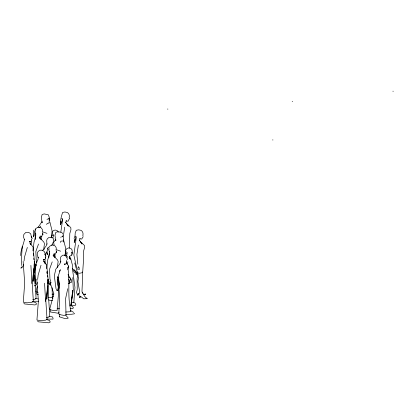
<?xml version="1.0" encoding="UTF-8"?>
<svg xmlns="http://www.w3.org/2000/svg" width="414" height="414" viewBox="0 0 414 414"><rect width="100%" height="100%" fill="white"/><g stroke="black" fill="none" stroke-linecap="round" stroke-linejoin="round"><path stroke-width="0.62" d="M70.98 305.667L72.714 290.385L70.98 305.667L69.883 305.76M31.811 240.524L31.604 241.393L29.58 241.76L29.829 241.491M33.622 273.695L33.125 281.313L34.414 261.627L33.037 246.987L30.077 243.442L29.844 241.6M47.3 291.539L46.803 299.156L48.091 279.476L46.715 264.831L43.755 261.291L43.522 259.443M46.922 244.234L46.699 240.425L47.263 238.837L48.966 237.393L50.223 237.315L51.688 237.817M60.599 262.078L60.377 258.269L60.946 256.68L62.643 255.236L63.901 255.159L65.365 255.661L67.068 257.762L67.254 259.723M66.783 261.736L65.914 264.065L64.719 264.158L64.998 263.863L64.631 264.479L64.905 263.992M69.485 248.115L69.79 233.558L70.949 229.713L70.804 227.633L66.39 223.441L68.331 226.147L65.702 222.334M36.649 291.88L36.51 294.095L38.321 294.582M50.327 309.724L50.187 311.939L58.095 313.212L59.088 312.492M31.697 240.348L31.723 239.98M45.38 258.191L45.4 257.824M33.746 271.791L33.953 268.614M34.165 265.441L34.414 261.627L34.729 272.371M47.382 290.266L47.636 286.457M47.801 283.921L48.091 279.476L48.645 298.427L49.752 316.058L48.743 317.176L46.409 317.414M59.399 283.233L59 289.158L59.637 298.887L58.757 314.009L61.024 314.894L63.942 315.375L66.017 314.997L65.609 298.561L67.741 288.739M51.465 237.574L52.071 230.784L49.882 221.997M65.143 255.417L65.748 248.628L63.559 239.841M74.411 313.217L74.354 313.817L71.477 314.262L65.852 314.34M57.727 278.26L57.913 276.438M34.171 231.007L33.751 231.245L33.384 234.086L33.684 236.834L33.865 235.121M47.543 252.97L47.362 254.682L47.061 251.929L47.434 249.088L47.848 248.85M24.059 260.908L24.452 257.28L27.334 247.422M37.669 279.357L38.129 275.124L41.012 265.265M61.722 218.432L62.323 218.861L62.079 220.998L60.547 224.569C60.18 220.408 61.344 216.372 62.597 212.449L64.92 211.989L67.296 212.486C69.06 213.417 69.775 215.689 69.159 217.521L69.448 218.401M65.779 315.287L68.253 318.087L66.856 318.537L64.491 318.444L59.456 316.824L59.771 314.071M75.4 236.275L76 236.704L75.757 238.842L74.225 242.413L74.629 239.064M62.566 234.008L62.038 232.678L60.817 232.197L62.374 221.179L62.323 218.861M60.951 221.221L60.547 224.569L61.153 222.106M32.929 250.848L34.041 241.988L35.583 237.408L35.656 233.631L35.842 234.205L35.195 232.357M46.606 268.696L47.719 259.837L49.261 255.252L49.333 251.474L49.52 252.054L48.676 249.378M78.463 277.784L77.925 281.639L79.623 291.622L78.815 294.773L79.84 297.682L80.746 296.424M34.202 267.941L32.116 282.265L33.348 301.113L32.24 302.256L27.003 302.825L23.262 302.168L24.705 283.135L23.137 261.369M47.879 285.784L45.794 300.109L47.025 318.956L45.918 320.105L40.681 320.669L36.939 320.017L38.383 300.978L36.815 279.212M35.288 229.506L35.335 231.54M70.991 305.025L73.299 289.816L72.807 277.628M58.576 288.868L58.679 288.206M53.178 235.281L53.24 234.888L53.753 235.157M64.724 227.188L63.233 236.632L63.751 242.123M66.861 253.125L66.923 252.731L67.43 253.001M78.401 245.031L76.911 254.475L77.827 264.236M69.604 218.768L68.983 219.27L68.15 221.195L66.023 220.941M35.257 229.894L35.433 228.802L38.207 227.063L40.976 227.653L42.368 229.454L42.637 231.198M66.111 251.096L64.744 255.366M20.7 255.609C20.586 249.797 23.572 244.684 24.488 239.261L24.535 239.804L23.52 237.118L23.841 234.417L25.818 232.414L28.571 232.316L30.657 233.724L31.412 236.761L32.287 238.376L31.702 238.831L31.65 239.825M31.024 244.596L31.485 242.174L29.86 241.564M44.588 263.045L45.162 260.023L43.537 259.407M39.625 238.516L40.101 236.052L41.814 236.347L42.342 234.867M53.302 256.359L53.784 253.901L55.497 254.191L56.019 252.716M23.36 265.778L23.603 264.546M37.037 283.626L37.281 282.389M77.858 274.937L77.123 278.348L77.232 289.526L76.476 292.45L77.589 295.141L79.038 293.221M74.225 242.413L74.83 239.949M33.684 236.834L34.424 233.915L34.393 231.312M37.405 286.162L35.946 291.658L38.036 292.279M45.183 254.258L45.964 256.225L45.38 256.68L45.333 257.668M52.847 237.895L53.365 235.996M66.525 255.738L67.042 253.839M35.837 235.338L35.128 237.791L35.195 239.608M49.52 253.187L48.805 255.635L48.873 257.451M67.741 269.55L68.75 266.14L66.566 263.144M79.84 297.682L80.332 296.155L83.819 298.815L87.147 298.649L84.813 296.61L81.972 291.435L82.557 278.079L82.407 271.962M45.333 255.966L46.673 251.888L45.685 253.446M65.635 222.779L66.369 220.621M79.312 240.622L80.047 238.469M77.589 295.141L78.132 293.542M67.125 264.116L67.948 261.772M38.533 244.027L35.837 251.489L36.292 261.358L36.83 262.492M52.211 261.871L49.52 269.333L49.97 279.202L50.777 280.904M74.065 238.428L75.058 235.716L75.213 233.01L76.274 230.298L78.603 229.832L80.973 230.329C82.738 231.266 83.452 233.532 82.836 235.364L83.126 236.244M47.036 243.768L46.27 245.776L42.683 250.522M60.905 261.11L59.947 263.625L55.786 269.229L54.301 275.833L56.04 288.718M51.067 237.522L52.169 234.904L52.495 231.752L53.215 230.722L55.119 230.013L57.349 230.707L58.353 232.083M49.214 221.278L48.987 223.115L47.227 223.363L46.622 224.569M59.456 316.824L59.668 316.363M63 235.82L62.478 236.901L62.835 235.97M60.299 242.413L60.905 241.207L62.669 240.964M67.834 267.77L68.75 266.14L67.886 267.894C70.095 282.063 67.208 296.496 70.872 310.5L70.696 311.68L65.686 312.042M39.703 227.747L40.655 226.07M53.696 245.031L54.337 243.918M23.122 265.985L21.761 267.925M36.799 283.833L35.438 285.774M59.362 271.294L60.351 269.731L57.862 277.302L57.831 284.785L58.602 287.125M53.334 242.252L53.385 239.913M38 227.612L42.068 221.469L42.15 222.789L41.296 217.422L42.161 214.504L44.236 213.909L48.36 214.835L49.292 217.469L48.8 219.058L49.157 218.121L49.307 220.057L49.085 219.389L49.752 220.155L49.639 220.693L49.095 220.75M51.678 245.455L55.745 239.313L55.828 240.637L54.974 235.266L55.838 232.347L57.913 231.752L60.817 232.197M33.555 230.831L34.093 230.044M47.232 248.674L47.77 247.893L48.966 247.349L49.012 249.388M66.178 249.595L66.892 248.571L68.796 247.857L71.027 248.55L72.036 249.927L72.253 251.707L71.876 252.933L71.974 252.167L72.372 253.591L72.3 253.922L71.534 254.005L72.02 253.787L71.71 255.629L70.013 255.883L69.262 257.41L70.318 259.293L69.06 257.296M66.716 261.907L66.442 262.29L66.882 262.222M20.964 267.993L21.875 266.807M34.641 285.836L35.252 285.044M52.666 235.613L53.24 234.888M66.343 253.456L66.923 252.731M53.246 239.468L53.918 238.63M66.923 257.311L67.596 256.473M66.473 262.88L66.732 262.569L66.318 263.014M43.506 259.335L43.258 259.604L45.281 259.236L45.286 257.441M46.979 219.41L47.858 219.001M60.656 237.253L61.536 236.844M20.959 268.091L21.259 267.884M34.636 285.939L34.936 285.727M49.111 246.646L51.885 244.907L54.653 245.502L56.045 247.303L56.314 249.042M42.331 234.531L42.854 234.319L42.425 232.616M56.009 252.38L56.532 252.162L56.107 250.46M83.24 294.794L85.569 294.276L85.351 293.868M65.8 255.438L66.856 255.21M59.481 308.451L57.127 308.761M83.1 237.031L82.66 237.113L81.827 239.044L79.7 238.785M32.732 299.57L35.061 299.332L36.075 298.215L35.283 285.619M52.009 294.194L53.887 294.059M75.322 272.138L75.964 272.096L76.906 272.779L77.832 274.378M79.136 267.625L78.831 267.237M71.032 302.753L72.781 302.706L73.858 301.946L74.96 287.476L72.771 271.098L72.409 265.012L70.618 258.253L69.35 256.235M69.65 282.317L71.394 282.286M52.174 296.491L53.427 296.476M32.535 301.294L38.714 301.247M46.829 319.132L53.008 319.085L53.054 318.169L52.454 316.901L48.821 316.224M77.832 269.188L79.286 269.235M68.828 280.961L69.314 280.977M68.212 283.564L69.438 283.611M52.583 300.667L50.808 300.6L48.573 299.876M70.897 305.201L75.307 305.408L75.86 304.476L74.944 302.944L73.283 302.313M392.87 91.204L393.3 91.23M292.196 101.487L292.631 101.513M167.489 109.063L167.918 109.089M272.557 139.932L272.986 139.958M84.29 294.194L85.569 294.276M76.357 274.456L77.765 274.565M70.116 308.502L72.559 308.751L73.428 307.84L72.538 306.443L70.452 305.408M48.51 297.242L50.265 297.531L52.34 297.154L52.102 287.668M35.143 298.38L38.171 298.944M74.717 262.968L77.454 272.867L79.478 273.287L82.65 272.593L83.514 260.194L83.468 251.407L84.627 247.556L84.482 245.481L80.068 241.29L82.008 243.991L79.379 240.177M85.983 298.323L87.147 298.649M32.095 301.521L35.811 302.629L36.567 304.14L34.988 304.952L24.617 303.974L23.872 303.146M46.394 319.551L49.489 320.472L50.244 321.983L48.666 322.796L38.295 321.818L37.55 320.99M42.212 231.695L46.953 233.356M55.89 249.538L60.63 251.2M56.573 290.126L57.665 290.69M70.416 310.567L73.754 312.384M70.628 278.374L68.869 276.976L70.478 278.317M49.411 284.263L50.384 285.07M78.282 266.58L79.4 269.09M75.964 272.096L74.049 269.892L76.906 272.624M39.387 237.455L43.786 242.019L44.484 243.66L43.884 247.882L44.055 249.663M53.064 255.298L57.468 259.863L58.162 261.508L57.562 265.726L57.737 267.506M31.122 236.679L31.738 237.326L31.278 236.285M44.8 254.522L45.416 255.169L44.955 254.129M75.343 273.1L73.133 270.647M72.321 268.458L73.946 270.249M74.049 269.892L75.658 271.719M52.102 297.443L52.925 298.375M76.254 272.81L76.699 273.318M76.16 272.79L76.507 273.25M77.377 268.707L77.656 269.116M82.112 292.45L82.784 293.464M68.615 279.217L69.526 280.728M75.829 273.685L76.192 274.311M68.031 274.394L69.257 276.614M43.755 261.291L44.795 263.19M30.077 243.442L30.595 244.395M65.164 250.082L65.722 251.246M49.1 283.435L49.406 284.097M35.423 265.591L35.728 266.254M70.603 279.077L71.555 282.069M70.737 279.647L70.939 280.195M50.58 284.972L50.022 283.171M45.028 253.58L44.334 251.567L42.249 250.165L39.496 250.258L37.524 252.261L37.198 254.962L38.212 257.648L38.166 257.11L38.197 258.74L35.94 264.07L34.378 273.452L35.128 284.661M49.789 281.805L53.841 293.629L49.623 309.501L52.236 310.277L57.111 310.495L58.565 293.179L57.732 279.072M77.056 268.075L75.985 264.805L73.863 255.04L76.052 239.023L76 236.704M56.237 289.355L56.428 289.971M49.012 283.637L47.869 279.45M66.38 255.127L66.685 256.235M52.697 237.284L53.008 238.392M71.068 279.388L71.265 280.112M34.191 261.607L35.086 264.934M46.953 271.605L47.336 273.08L47.02 271.843M33.275 253.761L33.658 255.236L33.343 253.999M53.975 255.024L54.555 257.472M40.293 237.175L40.877 239.628M69.417 281.639L69.526 282.115M50.555 282.307L50.689 282.891M36.313 265.855L35.94 264.07L35.174 275.294L35.469 283.378M22.635 248.007L22.258 246.226L21.497 257.451L21.792 265.534M58.208 277.251L59.575 284.283M44.872 261.162L45.442 264.091M57.774 290.561L57.536 288.925M69.433 281.784L69.645 283.414M54.741 254.01L55.176 257.084M41.064 236.166L41.498 239.24M46.948 272.49L47.113 273.757M47.367 275.652L47.532 276.919M33.772 258.439L33.938 259.707M58.162 288.299L58.224 288.822M66.576 260.385L66.675 261.291M52.899 242.542L52.997 243.448M77.78 272.443L78.262 277.473M54.565 253.87L54.865 257.053M77.382 271.817L77.454 272.867M59.192 288.356L58.452 277.059M35.164 283.73L34.817 275.527M44.567 283.228L45.602 301.495M30.89 265.384L31.925 283.647M69.894 281.587L69.919 282.141M50.156 281.261L50.172 281.758M51 282.188L51.01 282.964M42.865 233.9L42.833 234.453L42.865 233.9M56.542 251.743L56.511 252.297L56.542 251.743"/></g></svg>
